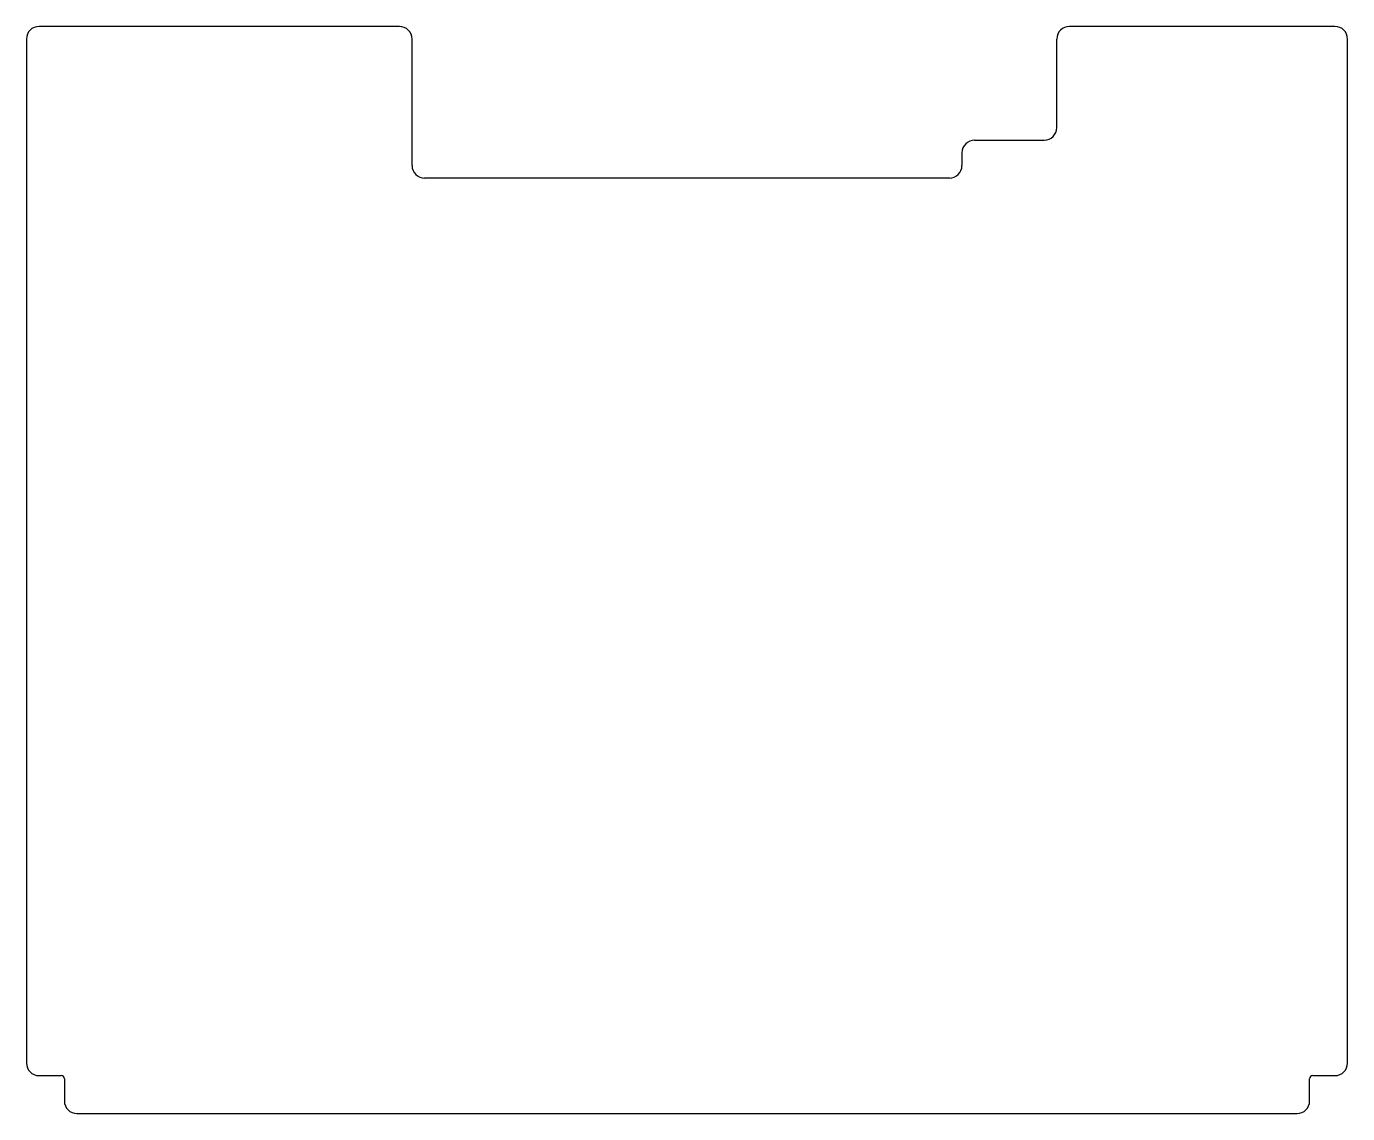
# Model space of a CAD drawing. Header units: millimetres. Extents: x -105 to 105, y -86 to 86.
import ezdxf

# ---------------------------------------------------------------- set-up
doc = ezdxf.new("R2010")
doc.units = ezdxf.units.MM

msp = doc.modelspace()

# ---------------------------------------------------------------- linework, layer by layer
at = {"color": 7, "linetype": 'Continuous', "lineweight": 25}
for p, q in [((-45.5, 86), (-102.5, 86)), ((102.5, 86), (60.5, 86)), ((-104.5, 84), (-104.5, -78)), ((-43.5, 64), (-43.5, 84)), ((58.5, 70), (58.5, 84)), ((104.5, -78), (104.5, 84)), ((45.5, 68), (56.5, 68)), ((43.5, 66), (43.5, 64)), ((41.5, 62), (-41.5, 62)), ((-102.5, -80), (-99, -80)), ((-98.5, -80.5), (-98.5, -84)), ((98.5, -84), (98.5, -80.5)), ((99, -80), (102.5, -80)), ((-96.5, -86), (96.5, -86))]:
    msp.add_line(p, q, dxfattribs=at)
for centre, radius, start, end in [((-102.5, 84), 2, 90, 180), ((-45.5, 84), 2, 0, 90), ((60.5, 84), 2, 90, 180), ((102.5, 84), 2, 0, 90), ((56.5, 70), 2, 270, 0), ((45.5, 66), 2, 90, 180), ((-41.5, 64), 2, 180, 270), ((41.5, 64), 2, 270, 0), ((-102.5, -78), 2, 180, 270), ((102.5, -78), 2, 270, 0), ((-99, -80.5), 0.5, 0, 90), ((99, -80.5), 0.5, 90, 180), ((-96.5, -84), 2, 180, 270), ((96.5, -84), 2, 270, 0)]:
    msp.add_arc(centre, radius, start, end, dxfattribs=at)

doc.saveas('drawing.dxf')
